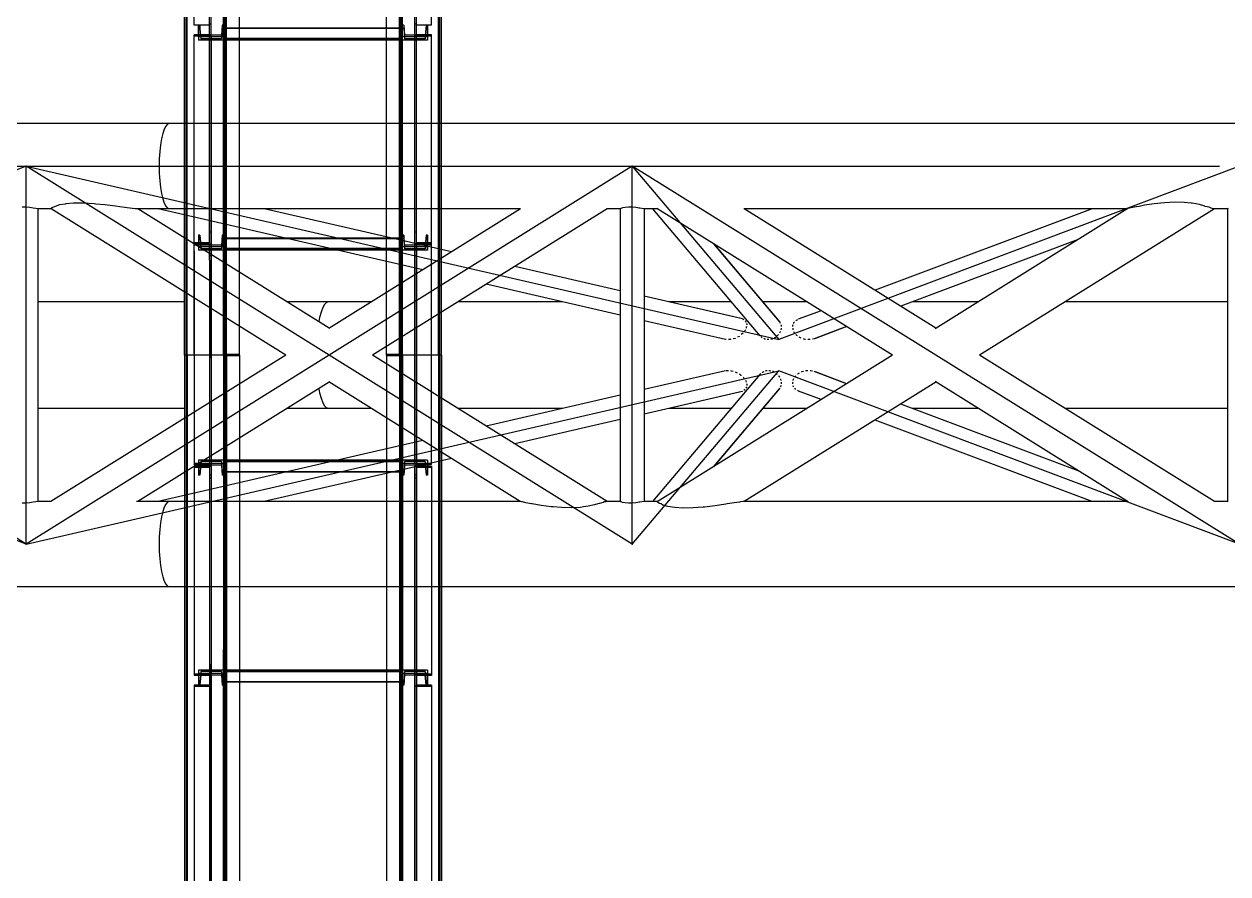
# Model space of a CAD drawing. Header units: millimetres. Extents: x 150209.93 to 150215.05, y 136675.65 to 136679.93.
# Drawn here: x 150210.7161 to 150210.8308, y 136677.7454 to 136677.8264 of the extents above; entities that cross this region are included whole.
import ezdxf

# ---------------------------------------------------------------- set-up
doc = ezdxf.new("R2010")
doc.units = ezdxf.units.MM
doc.header["$LTSCALE"] = 0.25
for name, pattern in [('CENTER', [50.8, 31.75, -6.35, 6.35, -6.35]), ('XKITLINE00', [0]), ('XKITLINE02', [4, 2, -2]), ('XKITLINE03', [6, 3, -1, 1, -1])]:
    doc.linetypes.add(name, pattern=pattern)

# ---------------------------------------------------------------- blocks, each defined once
blk = doc.blocks.new('çatıı')
at = {"color": 116, "linetype": 'XKITLINE02', "true_color": 0x136734}
for p, q in [((9016.78, 10820.27), (9016.78, 12463.6)), ((9017.31, 10820.27), (9017.31, 12463.8)), ((9034.55, 10820.27), (9034.54, 12463.8)), ((9035.08, 10820.27), (9035.08, 12463.6)), ((9035.93, 10837.88), (9035.93, 12463.6)), ((9119.16, 10820.27), (9119.16, 12463.6)), ((9119.69, 10820.27), (9119.69, 12463.8)), ((9136.93, 10820.27), (9136.92, 12463.8)), ((9137.46, 10820.27), (9137.46, 12463.6)), ((9034.61, 10820.27), (9034.61, 12460.57)), ((9035.46, 10820.3), (9035.46, 12460.55)), ((9042.11, 10820.56), (9042.11, 12460.56)), ((9112.11, 10824.41), (9112.11, 12460.56)), ((9118.76, 10820.3), (9118.76, 12460.55)), ((9119.61, 10820.27), (9119.61, 12460.57)), ((9138.31, 10840.75), (9138.31, 12421.84)), ((9015.93, 10887.1), (9015.93, 12350.28)), ((9118.76, 12350.28), (9118.76, 10820.3)), ((9119.61, 12350.28), (9119.61, 10820.27)), ((9020.63, 10977.35), (9020.63, 11073.14)), ((9027.83, 10972.04), (9027.83, 11072.55)), ((9028.63, 10972.04), (9028.63, 11073.14)), ((9125.61, 10972.04), (9125.61, 11073.14)), ((9126.41, 10972.04), (9126.41, 11072.55)), ((9133.61, 10977.35), (9133.61, 11073.14)), ((9027.83, 10977.35), (9020.63, 10977.35)), ((9023.31, 10977.39), (9022.63, 10977.39)), ((9022.63, 10971.89), (9022.63, 10977.39)), ((9022.63, 10977.39), (9022.63, 10975.72)), ((9023.31, 10975.72), (9022.63, 10975.72)), ((9022.63, 10975.72), (9022.63, 10970.22)), ((9023.69, 10972.59), (9023.31, 10977.39)), ((9023.31, 10977.39), (9023.31, 10975.72)), ((9023.31, 10975.72), (9023.69, 10970.92)), ((9028.63, 10977.85), (9027.83, 10977.85)), ((9027.83, 10873.74), (9027.83, 10977.85)), ((9028.63, 10873.16), (9028.63, 10977.85)), ((9033.95, 10977.39), (9033.57, 10972.59)), ((9033.95, 10975.72), (9033.57, 10970.92)), ((9034.63, 10977.39), (9033.95, 10977.39)), ((9033.95, 10977.39), (9033.95, 10975.72)), ((9034.63, 10975.72), (9033.95, 10975.72)), ((9034.63, 10977.39), (9034.63, 10971.89)), ((9034.63, 10977.39), (9034.63, 10975.72)), ((9034.63, 10970.22), (9034.63, 10975.9)), ((9042.11, 10975.9), (9034.63, 10975.9)), ((9119.61, 10975.89), (9034.63, 10975.89)), ((9119.61, 10975.73), (9034.63, 10975.73)), ((9034.63, 10975.72), (9034.63, 10970.22)), ((9119.61, 10975.72), (9034.63, 10975.72)), ((9119.61, 10975.9), (9112.11, 10975.9)), ((9119.61, 10977.39), (9119.61, 10975.72)), ((9119.61, 10977.39), (9119.61, 10971.89)), ((9120.29, 10977.39), (9119.61, 10977.39)), ((9119.61, 10970.22), (9119.61, 10975.9)), ((9119.61, 10975.72), (9119.61, 10970.22)), ((9120.29, 10975.72), (9119.61, 10975.72)), ((9120.29, 10977.39), (9120.29, 10975.72)), ((9120.29, 10977.39), (9120.67, 10972.59)), ((9120.29, 10975.72), (9120.67, 10970.92)), ((9125.61, 10873.16), (9125.61, 10977.85)), ((9126.41, 10977.85), (9125.61, 10977.85)), ((9126.41, 10873.74), (9126.41, 10977.85)), ((9133.61, 10977.35), (9126.41, 10977.35)), ((9130.93, 10977.39), (9130.55, 10972.59)), ((9130.93, 10975.72), (9130.55, 10970.92)), ((9130.93, 10977.39), (9130.93, 10975.72)), ((9131.61, 10977.39), (9130.93, 10977.39)), ((9131.61, 10975.72), (9130.93, 10975.72)), ((9131.61, 10975.72), (9131.61, 10977.39)), ((9131.61, 10977.35), (9131.61, 10971.89)), ((9131.61, 10975.72), (9131.61, 10970.22)), ((9027.83, 10972.7), (9020.63, 10972.7)), ((9020.63, 10930.57), (9020.63, 10972.7)), ((9028.63, 10972.13), (9020.63, 10972.13)), ((9020.63, 10873.16), (9020.63, 10972.13)), ((9034.63, 10971.89), (9022.63, 10971.89)), ((9022.63, 10971.89), (9022.63, 10970.22)), ((9034.63, 10970.22), (9022.63, 10970.22)), ((9033.57, 10972.59), (9023.69, 10972.59)), ((9023.69, 10972.59), (9023.69, 10970.92)), ((9033.57, 10970.92), (9023.69, 10970.92)), ((9028.63, 10972.04), (9027.83, 10972.04)), ((9033.57, 10972.59), (9033.57, 10970.92)), ((9034.63, 10971.89), (9034.63, 10970.22)), ((9119.61, 10971.09), (9034.63, 10971.09)), ((9119.61, 10970.94), (9034.63, 10970.94)), ((9042.11, 10970.4), (9034.63, 10970.4)), ((9042.11, 10970.22), (9034.63, 10970.22)), ((9119.61, 10970.4), (9112.11, 10970.4)), ((9119.61, 10970.22), (9112.11, 10970.22)), ((9119.61, 10971.89), (9119.61, 10970.22)), ((9131.61, 10971.89), (9119.61, 10971.89)), ((9131.61, 10970.22), (9119.61, 10970.22)), ((9120.67, 10972.59), (9120.67, 10970.92)), ((9130.55, 10972.59), (9120.67, 10972.59)), ((9130.55, 10970.92), (9120.67, 10970.92)), ((9133.61, 10972.13), (9125.61, 10972.13)), ((9126.41, 10972.04), (9125.61, 10972.04)), ((9133.61, 10972.7), (9126.41, 10972.7)), ((9130.55, 10972.59), (9130.55, 10970.92)), ((9131.61, 10971.89), (9131.61, 10970.22)), ((9133.61, 10873.16), (9133.61, 10972.7)), ((9015.93, 10887.1), (9015.93, 10930.57)), ((9028.63, 10873.16), (9028.63, 10930.57)), ((9035.93, 10882.49), (9035.93, 10930.57)), ((9042.11, 10881.07), (9042.11, 10930.57)), ((9112.11, 10889.97), (9112.11, 10930.57)), ((9118.31, 10889.97), (9118.31, 10930.57)), ((9138.31, 10889.97), (9138.31, 10930.57)), ((9015.93, 10850.36), (9015.93, 10876.13)), ((9023.31, 10877.4), (9022.63, 10877.4)), ((9022.63, 10877.4), (9022.63, 10871.9)), ((9022.63, 10877.4), (9022.63, 10875.73)), ((9023.31, 10877.4), (9023.69, 10872.6)), ((9023.31, 10877.4), (9023.31, 10875.73)), ((9028.63, 10878.89), (9027.83, 10878.89)), ((9033.95, 10877.4), (9033.57, 10872.6)), ((9034.63, 10877.4), (9033.95, 10877.4)), ((9033.95, 10877.4), (9033.95, 10875.73)), ((9034.63, 10877.4), (9034.63, 10871.9)), ((9034.63, 10877.4), (9034.63, 10875.73)), ((9034.63, 10870.24), (9034.63, 10875.91)), ((9042.11, 10875.91), (9034.63, 10875.91)), ((9119.61, 10875.9), (9034.63, 10875.9)), ((9119.61, 10875.91), (9064.49, 10875.91)), ((9112.11, 10864.95), (9112.11, 10876.58)), ((9119.61, 10877.4), (9119.61, 10875.73)), ((9119.61, 10871.9), (9119.61, 10877.4)), ((9120.29, 10877.4), (9119.61, 10877.4)), ((9119.61, 10870.24), (9119.61, 10875.91)), ((9120.29, 10877.4), (9120.29, 10875.73)), ((9120.67, 10872.6), (9120.29, 10877.4)), ((9126.41, 10878.89), (9125.61, 10878.89)), ((9130.93, 10877.4), (9130.55, 10872.6)), ((9130.93, 10877.4), (9130.93, 10875.73)), ((9131.61, 10877.4), (9130.93, 10877.4)), ((9131.61, 10877.4), (9131.61, 10875.73)), ((9131.61, 10877.4), (9131.61, 10872.09)), ((9027.83, 10873.74), (9020.63, 10873.74)), ((9028.63, 10873.16), (9020.63, 10873.16)), ((9020.63, 10820.27), (9020.63, 10873.16)), ((9028.63, 10873.16), (9020.63, 10873.16)), ((9027.83, 10872.6), (9020.63, 10872.6)), ((9023.31, 10875.73), (9022.63, 10875.73)), ((9022.63, 10875.73), (9022.63, 10870.24)), ((9034.63, 10871.9), (9022.63, 10871.9)), ((9022.63, 10871.9), (9022.63, 10870.24)), ((9034.63, 10870.24), (9022.63, 10870.24)), ((9023.31, 10875.73), (9023.69, 10870.94)), ((9033.57, 10872.6), (9023.69, 10872.6)), ((9023.69, 10872.6), (9023.69, 10870.94)), ((9033.57, 10870.94), (9023.69, 10870.94)), ((9027.83, 10865.46), (9027.83, 10872.6)), ((9028.63, 10873.16), (9028.63, 10763.09)), ((9033.95, 10875.73), (9033.57, 10870.94)), ((9033.57, 10872.6), (9033.57, 10870.94)), ((9034.63, 10875.73), (9033.95, 10875.73)), ((9119.61, 10875.74), (9034.63, 10875.74)), ((9034.63, 10875.73), (9034.63, 10870.24)), ((9119.61, 10875.73), (9034.63, 10875.73)), ((9034.63, 10871.9), (9034.63, 10870.24)), ((9119.61, 10871.1), (9034.63, 10871.1)), ((9119.61, 10870.95), (9034.63, 10870.95)), ((9042.11, 10870.41), (9034.63, 10870.41)), ((9042.11, 10870.24), (9034.63, 10870.24)), ((9119.61, 10870.41), (9088.38, 10870.41)), ((9119.61, 10870.24), (9089.15, 10870.24)), ((9118.31, 10863.52), (9118.31, 10875.15)), ((9119.61, 10875.73), (9119.61, 10870.24)), ((9120.29, 10875.73), (9119.61, 10875.73)), ((9119.61, 10871.9), (9119.61, 10870.24)), ((9131.61, 10871.9), (9119.61, 10871.9)), ((9131.61, 10870.24), (9119.61, 10870.24)), ((9120.29, 10875.73), (9120.67, 10870.94)), ((9120.67, 10872.6), (9120.67, 10870.94)), ((9130.55, 10872.6), (9120.67, 10872.6)), ((9130.55, 10870.94), (9120.67, 10870.94)), ((9133.61, 10873.16), (9125.61, 10873.16)), ((9125.61, 10873.16), (9125.61, 10763.09)), ((9133.61, 10873.16), (9125.61, 10873.16)), ((9133.61, 10873.74), (9126.41, 10873.74)), ((9126.41, 10872.6), (9126.41, 10763.09)), ((9133.61, 10872.6), (9126.41, 10872.6)), ((9130.93, 10875.73), (9130.55, 10870.94)), ((9130.55, 10872.6), (9130.55, 10870.94)), ((9131.61, 10875.73), (9130.93, 10875.73)), ((9131.61, 10875.73), (9131.61, 10870.24)), ((9131.61, 10870.24), (9131.61, 10872.09)), ((9133.61, 10768.15), (9133.61, 10873.16)), ((9138.31, 10840.75), (9138.31, 10870.54)), ((9020.63, 10869.95), (9020.63, 10768.14)), ((9028.63, 10867.55), (9027.83, 10867.55)), ((9027.83, 10865.46), (9027.83, 10763.09)), ((9126.41, 10867.55), (9125.61, 10867.55)), ((9035.93, 10837.88), (9035.93, 10863.66)), ((9042.11, 10834.03), (9042.11, 10859.8)), ((9118.31, 10828.28), (9118.31, 10854.05)), ((9112.11, 10824.41), (9112.11, 10850.18)), ((9028.63, 10842.44), (9028.63, 10768.7)), ((9015.93, 10820.27), (9015.93, 9210.38)), ((9016.78, 10820.27), (9016.78, 9176.95)), ((9017.31, 10820.27), (9017.31, 9176.75)), ((9034.55, 10820.27), (9034.54, 9176.75)), ((9035.93, 10820.57), (9034.61, 10820.57)), ((9035.93, 10820.27), (9034.61, 10820.27)), ((9034.61, 10820.27), (9034.61, 9179.98)), ((9035.93, 10820.27), (9034.61, 10820.27)), ((9035.93, 10819.98), (9034.61, 10819.98)), ((9035.08, 10820.27), (9035.08, 9176.95)), ((9035.93, 10820.55), (9035.46, 10820.55)), ((9035.93, 10820.29), (9035.46, 10820.3)), ((9035.46, 10820.25), (9035.46, 9180)), ((9035.93, 10820.25), (9035.46, 10820.25)), ((9035.93, 10820), (9035.46, 10820)), ((9042.11, 10820.57), (9042.11, 10820.56)), ((9042.11, 10820.56), (9042.11, 10820.57)), ((9042.11, 10820.29), (9042.11, 10820.27)), ((9042.11, 10820.27), (9042.11, 10820.29)), ((9042.11, 10820.27), (9042.11, 10820.26)), ((9042.11, 10820.27), (9042.11, 10820.26)), ((9042.11, 10819.99), (9042.11, 10819.98)), ((9042.11, 10819.99), (9042.11, 10819.98)), ((9042.11, 10819.99), (9042.11, 10819.98)), ((9112.11, 10820.56), (9112.11, 10820.57)), ((9112.11, 10820.56), (9112.11, 10820.57)), ((9112.11, 10820.56), (9112.11, 10820.57)), ((9112.11, 10820.27), (9112.11, 10820.29)), ((9112.11, 10820.27), (9112.11, 10820.29)), ((9112.11, 10820.27), (9112.11, 10820.26)), ((9112.11, 10820.27), (9112.11, 10820.26)), ((9112.11, 10819.99), (9112.11, 10819.98)), ((9112.11, 10819.99), (9112.11, 10819.98)), ((9112.11, 10819.99), (9112.11, 10819.98)), ((9119.61, 10820.57), (9118.31, 10820.57)), ((9118.76, 10820.55), (9118.31, 10820.55)), ((9118.76, 10820.3), (9118.31, 10820.29)), ((9119.61, 10820.27), (9118.31, 10820.27)), ((9118.31, 10820.27), (9118.31, 9223.34)), ((9119.61, 10820.27), (9118.31, 10820.27)), ((9118.76, 10820.25), (9118.31, 10820.25)), ((9118.76, 10820), (9118.31, 10820)), ((9119.61, 10819.98), (9118.31, 10819.98)), ((9118.76, 10820.25), (9118.76, 10777.26)), ((9119.16, 10820.27), (9119.16, 9176.95)), ((9119.61, 10820.27), (9119.61, 10750.27)), ((9119.69, 10820.27), (9119.69, 9176.75)), ((9136.93, 10820.27), (9136.92, 9176.75)), ((9137.46, 10820.27), (9137.46, 9176.95)), ((9112.11, 10816.14), (9112.11, 10790.37)), ((9118.31, 10812.27), (9118.31, 10786.5)), ((9035.93, 10802.67), (9035.93, 10776.89)), ((9042.11, 10806.52), (9042.11, 10780.75)), ((9138.31, 10799.8), (9138.31, 10770.01)), ((9015.93, 10790.19), (9015.93, 10764.42)), ((9118.76, 10778.74), (9118.76, 9180)), ((9112.11, 10775.6), (9112.11, 10763.97)), ((9118.31, 10777.03), (9118.31, 10765.4)), ((9028.63, 10768.7), (9020.63, 10768.7)), ((9027.83, 10768.14), (9020.63, 10768.14)), ((9020.63, 10767.39), (9020.63, 10750.57)), ((9028.63, 10767.39), (9020.63, 10767.39)), ((9022.63, 10770.31), (9022.63, 10764.81)), ((9034.63, 10770.31), (9022.63, 10770.31)), ((9022.63, 10770.31), (9022.63, 10768.65)), ((9022.63, 10768.65), (9022.63, 10763.15)), ((9034.63, 10768.65), (9022.63, 10768.65)), ((9023.69, 10769.61), (9023.31, 10764.81)), ((9023.69, 10767.95), (9023.31, 10763.15)), ((9033.57, 10769.61), (9023.69, 10769.61)), ((9023.69, 10769.61), (9023.69, 10767.95)), ((9033.57, 10767.95), (9023.69, 10767.95)), ((9028.63, 10767.39), (9028.63, 10756.37)), ((9028.63, 10767.39), (9028.63, 10662.7)), ((9033.57, 10769.61), (9033.95, 10764.81)), ((9033.57, 10769.61), (9033.57, 10767.95)), ((9033.57, 10767.95), (9033.95, 10763.15)), ((9034.63, 10770.31), (9034.63, 10764.81)), ((9034.63, 10770.31), (9034.63, 10768.65)), ((9034.63, 10770.31), (9034.63, 10764.64)), ((9042.11, 10770.31), (9034.63, 10770.31)), ((9042.11, 10770.14), (9034.63, 10770.14)), ((9119.61, 10769.6), (9034.63, 10769.6)), ((9119.61, 10769.45), (9034.63, 10769.45)), ((9034.63, 10768.65), (9034.63, 10763.15)), ((9119.61, 10770.14), (9088.38, 10770.14)), ((9119.61, 10770.31), (9089.15, 10770.31)), ((9119.61, 10770.31), (9119.61, 10768.65)), ((9119.61, 10770.31), (9119.61, 10764.81)), ((9131.61, 10770.31), (9119.61, 10770.31)), ((9119.61, 10770.31), (9119.61, 10764.64)), ((9119.61, 10768.65), (9119.61, 10763.15)), ((9131.61, 10768.65), (9119.61, 10768.65)), ((9120.67, 10769.61), (9120.29, 10764.81)), ((9120.67, 10767.95), (9120.29, 10763.15)), ((9120.67, 10769.61), (9120.67, 10767.95)), ((9130.55, 10769.61), (9120.67, 10769.61)), ((9130.55, 10767.95), (9120.67, 10767.95)), ((9133.61, 10768.71), (9125.61, 10768.71)), ((9125.61, 10767.39), (9125.61, 10662.7)), ((9133.61, 10767.39), (9125.61, 10767.39)), ((9133.61, 10768.15), (9126.41, 10768.15)), ((9130.55, 10769.61), (9130.55, 10767.95)), ((9130.55, 10769.61), (9130.93, 10764.81)), ((9130.55, 10767.95), (9130.93, 10763.15)), ((9131.61, 10770.31), (9131.61, 10768.65)), ((9131.61, 10770.31), (9131.61, 10764.81)), ((9131.61, 10768.65), (9131.61, 10763.15)), ((9133.61, 10767.39), (9133.61, 10667.84)), ((9027.83, 10766.81), (9020.63, 10766.81)), ((9023.31, 10764.81), (9022.63, 10764.81)), ((9022.63, 10764.81), (9022.63, 10763.15)), ((9023.31, 10763.15), (9022.63, 10763.15)), ((9023.31, 10764.81), (9023.31, 10763.15)), ((9027.83, 10766.81), (9027.83, 10750.27)), ((9028.63, 10763.09), (9027.83, 10763.09)), ((9028.63, 10761.66), (9027.83, 10761.66)), ((9034.63, 10764.81), (9033.95, 10764.81)), ((9033.95, 10764.81), (9033.95, 10763.15)), ((9034.63, 10763.15), (9033.95, 10763.15)), ((9034.63, 10764.81), (9034.63, 10763.15)), ((9119.61, 10764.81), (9034.63, 10764.81)), ((9119.61, 10764.8), (9034.63, 10764.8)), ((9119.61, 10764.65), (9034.63, 10764.65)), ((9042.11, 10764.64), (9034.63, 10764.64)), ((9119.61, 10764.64), (9064.49, 10764.64)), ((9119.61, 10764.81), (9119.61, 10763.15)), ((9120.29, 10764.81), (9119.61, 10764.81)), ((9120.29, 10763.15), (9119.61, 10763.15)), ((9120.29, 10764.81), (9120.29, 10763.15)), ((9126.41, 10763.09), (9125.61, 10763.09)), ((9126.41, 10761.66), (9125.61, 10761.66)), ((9126.41, 10766.81), (9126.41, 10662.7)), ((9133.61, 10766.81), (9126.41, 10766.81)), ((9130.93, 10764.81), (9130.93, 10763.15)), ((9131.61, 10764.81), (9130.93, 10764.81)), ((9131.61, 10763.15), (9130.93, 10763.15)), ((9131.61, 10764.81), (9131.61, 10763.15)), ((9027.83, 10756.18), (9027.83, 10662.7)), ((9035.93, 10758.06), (9035.93, 10709.97)), ((9042.11, 10759.48), (9042.11, 9180.26)), ((9042.11, 10759.48), (9042.11, 10709.97)), ((9015.93, 10753.45), (9015.93, 10750.27)), ((9015.93, 10750.27), (9015.93, 10709.97)), ((9020.63, 10754.53), (9020.63, 10667.85)), ((9112.11, 10750.57), (9112.11, 9180.26)), ((9112.11, 10750.57), (9112.11, 10709.97)), ((9118.31, 10750.57), (9118.31, 10709.97)), ((9119.61, 10750.57), (9119.61, 9179.98)), ((9138.31, 10750.57), (9138.31, 10709.97)), ((9022.63, 10670.33), (9022.63, 10664.83)), ((9034.63, 10670.33), (9022.63, 10670.33)), ((9022.63, 10670.33), (9022.63, 10668.66)), ((9023.69, 10669.63), (9023.31, 10664.83)), ((9033.57, 10669.63), (9023.69, 10669.63)), ((9023.69, 10669.63), (9023.69, 10667.96)), ((9033.57, 10669.63), (9033.95, 10664.83)), ((9033.57, 10669.63), (9033.57, 10667.96)), ((9034.63, 10670.33), (9034.63, 10664.83)), ((9034.63, 10670.33), (9034.63, 10668.66)), ((9034.63, 10670.33), (9034.63, 10664.65)), ((9042.11, 10670.33), (9034.63, 10670.33)), ((9042.11, 10670.15), (9034.63, 10670.15)), ((9119.61, 10669.61), (9034.63, 10669.61)), ((9119.61, 10670.33), (9112.11, 10670.33)), ((9119.61, 10670.15), (9112.11, 10670.15)), ((9119.61, 10670.33), (9119.61, 10668.66)), ((9119.61, 10670.33), (9119.61, 10664.83)), ((9131.61, 10670.33), (9119.61, 10670.33)), ((9119.61, 10670.33), (9119.61, 10664.65)), ((9120.67, 10669.63), (9120.29, 10664.83)), ((9120.67, 10669.63), (9120.67, 10667.96)), ((9130.55, 10669.63), (9120.67, 10669.63)), ((9130.55, 10669.63), (9130.55, 10667.96)), ((9130.55, 10669.63), (9130.93, 10664.83)), ((9131.61, 10670.33), (9131.61, 10668.66)), ((9131.61, 10670.33), (9131.61, 10664.83)), ((9028.63, 10668.42), (9020.63, 10668.42)), ((9027.83, 10667.85), (9020.63, 10667.85)), ((9022.63, 10668.66), (9022.63, 10663.16)), ((9034.63, 10668.66), (9022.63, 10668.66)), ((9023.31, 10664.83), (9022.63, 10664.83)), ((9022.63, 10664.83), (9022.63, 10663.16)), ((9023.69, 10667.96), (9023.31, 10663.16)), ((9023.31, 10664.83), (9023.31, 10663.16)), ((9033.57, 10667.96), (9023.69, 10667.96)), ((9028.63, 10668.51), (9027.83, 10668.51)), ((9027.83, 10668.51), (9027.83, 10663.19)), ((9027.83, 10668.51), (9027.83, 10568)), ((9028.63, 10668.51), (9028.63, 10662.6)), ((9028.63, 10668.51), (9028.63, 10567.41)), ((9033.57, 10667.96), (9033.95, 10663.16)), ((9034.63, 10664.83), (9033.95, 10664.83)), ((9033.95, 10664.83), (9033.95, 10663.16)), ((9119.61, 10669.46), (9034.63, 10669.46)), ((9034.63, 10668.66), (9034.63, 10663.16)), ((9034.63, 10664.83), (9034.63, 10663.16)), ((9119.61, 10664.83), (9034.63, 10664.83)), ((9119.61, 10664.82), (9034.63, 10664.82)), ((9119.61, 10664.66), (9034.63, 10664.66)), ((9042.11, 10664.65), (9034.63, 10664.65)), ((9119.61, 10664.65), (9112.11, 10664.65)), ((9119.61, 10668.66), (9119.61, 10663.16)), ((9131.61, 10668.66), (9119.61, 10668.66)), ((9119.61, 10664.83), (9119.61, 10663.16)), ((9120.29, 10664.83), (9119.61, 10664.83)), ((9120.67, 10667.96), (9120.29, 10663.16)), ((9120.29, 10664.83), (9120.29, 10663.16)), ((9130.55, 10667.96), (9120.67, 10667.96)), ((9125.61, 10668.51), (9125.61, 10568.67)), ((9126.41, 10668.51), (9125.61, 10668.51)), ((9125.61, 10668.42), (9125.61, 10662.7)), ((9133.61, 10668.42), (9125.61, 10668.42)), ((9126.41, 10668.51), (9126.41, 10568)), ((9126.41, 10667.84), (9126.41, 10662.7)), ((9133.61, 10667.84), (9126.41, 10667.84)), ((9130.93, 10663.16), (9130.55, 10667.96)), ((9130.93, 10664.83), (9130.93, 10663.16)), ((9131.61, 10664.83), (9130.93, 10664.83)), ((9131.61, 10668.66), (9131.61, 10663.16)), ((9131.61, 10664.83), (9131.61, 10663.16)), ((9133.61, 10668.42), (9133.61, 10667.84)), ((9027.83, 10663.19), (9020.63, 10663.19)), ((9020.63, 10663.19), (9020.63, 10662.6)), ((9020.63, 10663.19), (9020.63, 10567.41)), ((9028.63, 10662.6), (9020.63, 10662.6)), ((9023.31, 10663.16), (9022.63, 10663.16)), ((9028.63, 10662.7), (9027.83, 10662.7)), ((9034.63, 10663.16), (9033.95, 10663.16)), ((9120.29, 10663.16), (9119.61, 10663.16)), ((9126.41, 10662.7), (9125.61, 10662.7)), ((9133.61, 10662.6), (9125.61, 10662.6)), ((9133.61, 10663.19), (9126.41, 10663.19)), ((9131.61, 10663.16), (9130.93, 10663.16)), ((9133.61, 10663.19), (9133.61, 10567.41)), ((9028.63, 10573.31), (9027.83, 10573.31))]:
    blk.add_line(p, q, dxfattribs=at)
at = {"color": 1, "linetype": 'XKITLINE03'}
for p, q in [((9028.63, 10818.82), (9028.63, 12467.2)), ((9125.61, 10818.82), (9125.61, 12467.2)), ((9034.61, 10820.27), (9034.61, 12460.27)), ((9119.61, 12460.27), (9119.61, 10820.27)), ((9028.63, 10972.13), (9028.63, 10873.16)), ((9034.63, 10971.89), (9034.63, 10970.22)), ((9119.61, 10970.4), (9034.63, 10970.4)), ((9119.61, 10970.22), (9119.61, 10971.89)), ((9125.61, 10873.16), (9125.61, 10972.13)), ((9028.63, 10873.16), (9028.63, 10768.7)), ((9034.63, 10871.9), (9034.63, 10870.24)), ((9119.61, 10870.41), (9034.63, 10870.41)), ((9119.61, 10870.24), (9119.61, 10871.9)), ((9125.61, 10768.71), (9125.61, 10873.16)), ((9028.63, 9173.35), (9028.63, 10821.73)), ((9034.61, 9180.27), (9034.61, 10820.27)), ((9119.61, 10820.27), (9119.61, 9180.27)), ((9125.61, 9173.35), (9125.61, 10821.73)), ((9028.63, 10767.39), (9028.63, 10668.42)), ((9034.63, 10770.31), (9034.63, 10768.65)), ((9034.63, 10770.14), (9119.61, 10770.14)), ((9119.61, 10768.65), (9119.61, 10770.31)), ((9125.61, 10668.42), (9125.61, 10767.39)), ((9034.63, 10670.33), (9034.63, 10668.66)), ((9034.63, 10670.15), (9119.61, 10670.15)), ((9119.61, 10668.66), (9119.61, 10670.33)), ((9028.63, 10662.6), (9028.63, 10567.41)), ((9125.61, 10567.41), (9125.61, 10662.6))]:
    blk.add_line(p, q, dxfattribs=at)
at = {"color": 7, "linetype": 'XKITLINE00'}
for p, q in [((9015.93, 10930.57), (9015.93, 12349.97)), ((9035.93, 10930.57), (9035.93, 12349.97)), ((9042.11, 10930.57), (9042.11, 12349.97)), ((9112.11, 10930.57), (9112.11, 12349.97)), ((9118.31, 10930.57), (9118.31, 12349.97)), ((9138.31, 10930.57), (9138.31, 12349.97)), ((9112.11, 10975.9), (9042.11, 10975.9)), ((9112.11, 10970.4), (9042.11, 10970.4)), ((9112.11, 10970.22), (9042.11, 10970.22)), ((9112.11, 10876.58), (9112.11, 10889.97)), ((9118.31, 10875.15), (9118.31, 10889.97)), ((9138.31, 10870.54), (9138.31, 10889.97)), ((9015.93, 10876.13), (9015.93, 10887.1)), ((9035.93, 10863.66), (9035.93, 10882.49)), ((9042.11, 10859.8), (9042.11, 10881.07)), ((9064.49, 10875.91), (9042.11, 10875.91)), ((9088.38, 10870.41), (9042.11, 10870.41)), ((9089.15, 10870.24), (9042.11, 10870.24)), ((9112.11, 10850.18), (9112.11, 10864.95)), ((9118.31, 10854.05), (9118.31, 10863.52)), ((9015.93, 10820.27), (9015.93, 10850.36)), ((9035.93, 10820.27), (9035.93, 10837.88)), ((9138.31, 10820.27), (9138.31, 10840.75)), ((9042.11, 10820.57), (9042.11, 10834.03)), ((9112.11, 10820.57), (9112.11, 10824.41)), ((9118.31, 10820.27), (9118.31, 10828.28)), ((9035.93, 10820.27), (9015.93, 10820.27)), ((9015.93, 10820.27), (9015.93, 10790.19)), ((9035.93, 10820.27), (9015.93, 10820.27)), ((9042.11, 10820.57), (9035.93, 10820.57)), ((9042.11, 10820.56), (9035.93, 10820.55)), ((9042.11, 10820.29), (9035.93, 10820.29)), ((9042.11, 10820.27), (9035.93, 10820.27)), ((9035.93, 10820.27), (9035.93, 10802.67)), ((9042.11, 10820.27), (9035.93, 10820.27)), ((9042.11, 10820.26), (9035.93, 10820.25)), ((9042.11, 10819.99), (9035.93, 10820)), ((9042.11, 10819.98), (9035.93, 10819.98)), ((9042.11, 10820.29), (9042.11, 10820.56)), ((9042.11, 10820.26), (9042.11, 10819.99)), ((9042.11, 10819.98), (9042.11, 10806.52)), ((9118.31, 10820.57), (9112.11, 10820.57)), ((9118.31, 10820.55), (9112.11, 10820.56)), ((9112.11, 10820.29), (9112.11, 10820.56)), ((9118.31, 10820.29), (9112.11, 10820.29)), ((9118.31, 10820.27), (9112.11, 10820.27)), ((9118.31, 10820.27), (9112.11, 10820.27)), ((9118.31, 10820.25), (9112.11, 10820.26)), ((9112.11, 10820.26), (9112.11, 10819.99)), ((9118.31, 10820), (9112.11, 10819.99)), ((9118.31, 10819.98), (9112.11, 10819.98)), ((9112.11, 10819.98), (9112.11, 10816.14)), ((9138.31, 10820.27), (9118.31, 10820.27)), ((9118.31, 10820.27), (9118.31, 10812.27)), ((9138.31, 10820.27), (9118.31, 10820.27)), ((9138.31, 10820.27), (9138.31, 10799.8)), ((9112.11, 10790.37), (9112.11, 10775.6)), ((9118.31, 10786.5), (9118.31, 10777.03)), ((9042.11, 10780.75), (9042.11, 10759.48)), ((9035.93, 10776.89), (9035.93, 10758.06)), ((9089.15, 10770.31), (9042.11, 10770.31)), ((9088.38, 10770.14), (9042.11, 10770.14)), ((9138.31, 10770.01), (9138.31, 10750.57)), ((9015.93, 10764.42), (9015.93, 10753.45)), ((9064.49, 10764.64), (9042.11, 10764.64)), ((9112.11, 10763.97), (9112.11, 10750.57)), ((9118.31, 10765.4), (9118.31, 10750.57)), ((9015.93, 10709.97), (9015.93, 9290.57)), ((9035.93, 10709.97), (9035.93, 9290.57)), ((9042.11, 10709.97), (9042.11, 9290.57)), ((9112.11, 10709.97), (9112.11, 9290.57)), ((9118.31, 10709.97), (9118.31, 9290.57)), ((9138.31, 10709.97), (9138.31, 9290.57)), ((9112.11, 10670.33), (9042.11, 10670.33)), ((9112.11, 10670.15), (9042.11, 10670.15)), ((9112.11, 10664.65), (9042.11, 10664.65))]:
    blk.add_line(p, q, dxfattribs=at)
at = {"color": 8, "linetype": 'XKITLINE00'}
for p, q in [((9008.64, 10930.57), (7574.65, 10930.57)), ((9006.26, 10927.85), (9005.58, 10925.83)), ((9006.26, 10927.85), (9005.58, 10925.83)), ((9007.01, 10929.35), (9006.26, 10927.85)), ((9007.01, 10929.35), (9006.26, 10927.85)), ((9007.81, 10930.27), (9007.01, 10929.35)), ((9007.81, 10930.27), (9007.01, 10929.35)), ((9008.64, 10930.57), (9007.81, 10930.27)), ((9008.64, 10930.57), (9007.81, 10930.27)), ((10084.2, 10930.57), (9008.64, 10930.57)), ((9005, 10923.32), (9004.52, 10920.42)), ((9005.58, 10925.83), (9005, 10923.32)), ((9004.17, 10917.22), (9003.95, 10913.8)), ((9004.52, 10920.42), (9004.17, 10917.22)), ((9003.95, 10913.8), (9003.88, 10910.27)), ((9003.88, 10910.27), (9003.95, 10906.75)), ((9003.95, 10906.75), (9004.17, 10903.33)), ((9004.17, 10903.33), (9004.52, 10900.12)), ((9004.52, 10900.12), (9005, 10897.23)), ((9005, 10897.23), (9005.58, 10894.72)), ((9005.58, 10894.72), (9006.26, 10892.69)), ((9005.58, 10894.72), (9006.26, 10892.69)), ((9487.33, 10893.12), (9482.4, 10892.83)), ((9491.8, 10893.02), (9487.33, 10893.12)), ((8940.53, 10890.72), (8938.77, 10890.76)), ((8942.29, 10890.54), (8940.53, 10890.72)), ((8943.88, 10890.23), (8942.29, 10890.54)), ((8944.01, 10890.18), (8943.88, 10890.23)), ((8945.14, 10890.07), (8944.01, 10890.18)), ((8945.95, 10889.91), (8945.14, 10890.07)), ((8946.02, 10889.87), (8945.95, 10889.91)), ((8952.49, 10889.97), (8946.02, 10889.97)), ((8946.2, 10889.97), (8946.02, 10889.87)), ((8946.23, 10889.97), (8946.23, 10750.57)), ((8946.23, 10889.97), (8946.23, 10750.57)), ((8952.57, 10890.05), (8952.46, 10889.95)), ((9064.16, 10820.27), (8952.46, 10889.95)), ((8953.06, 10890.55), (8952.56, 10890.05)), ((8954.02, 10890.81), (8953.06, 10890.55)), ((8954.39, 10891.12), (8954.02, 10890.81)), ((8956.44, 10891.77), (8954.39, 10891.12)), ((8959.16, 10892.17), (8956.44, 10891.77)), ((8959.46, 10892.25), (8959.16, 10892.17)), ((8963.16, 10892.61), (8959.46, 10892.25)), ((8967.72, 10892.62), (8963.16, 10892.61)), ((8972.9, 10892.27), (8967.72, 10892.62)), ((8973.69, 10892.17), (8972.9, 10892.27)), ((8978.12, 10891.79), (8973.69, 10892.17)), ((8983.2, 10891.15), (8978.12, 10891.79)), ((8985.17, 10890.81), (8983.2, 10891.15)), ((8987.59, 10890.56), (8985.17, 10890.81)), ((8991.05, 10890.07), (8987.59, 10890.56)), ((8991.17, 10890.05), (8991.05, 10890.07)), ((8993.01, 10889.95), (8991.17, 10890.05)), ((9008.64, 10889.97), (8992.53, 10889.97)), ((8993.49, 10889.9), (8993.01, 10889.95)), ((8993.55, 10889.97), (8993.49, 10889.9)), ((9084.82, 10833.16), (8993.74, 10889.97)), ((9129.4, 10860.97), (9003.43, 10889.97)), ((9006.26, 10892.69), (9007.01, 10891.2)), ((9006.26, 10892.69), (9007.01, 10891.2)), ((9007.01, 10891.2), (9007.81, 10890.28)), ((9007.01, 10891.2), (9007.81, 10890.28)), ((9008.64, 10889.97), (9007.81, 10890.28)), ((9008.64, 10889.97), (9007.81, 10890.28)), ((9175.89, 10889.97), (9008.64, 10889.97)), ((9143.01, 10869.45), (9053.9, 10889.97)), ((9143.02, 10869.46), (9053.93, 10889.97)), ((9175.93, 10889.99), (9084.63, 10833.04)), ((9217.22, 10889.97), (9105.48, 10820.27)), ((9223.41, 10889.97), (9217, 10889.97)), ((9223.69, 10890.12), (9223.41, 10889.97)), ((9223.41, 10890.07), (9223.41, 10750.48)), ((9223.41, 10889.97), (9223.41, 10750.58)), ((9224.12, 10890.18), (9223.69, 10890.12)), ((9224.5, 10890.36), (9224.12, 10890.18)), ((9225.76, 10890.63), (9224.5, 10890.36)), ((9227.35, 10890.75), (9225.76, 10890.63)), ((9229.11, 10890.73), (9227.35, 10890.75)), ((9230.87, 10890.56), (9229.11, 10890.73)), ((9232.46, 10890.27), (9230.87, 10890.56)), ((9232.72, 10890.18), (9232.46, 10890.27)), ((9233.72, 10890.08), (9232.72, 10890.18)), ((9234.53, 10889.93), (9233.72, 10890.08)), ((9234.63, 10889.87), (9234.53, 10889.93)), ((9241.04, 10889.97), (9234.63, 10889.97)), ((9234.81, 10889.97), (9234.63, 10889.87)), ((9234.81, 10889.97), (9234.81, 10750.57)), ((9234.81, 10889.97), (9234.81, 10750.58)), ((9238.79, 10889.97), (9289.86, 10829.51)), ((9352.98, 10820.27), (9240.78, 10890.14)), ((9464.92, 10889.97), (9282.22, 10889.97)), ((9373.66, 10833.15), (9282.39, 10889.97)), ((9448.02, 10889.97), (9344.75, 10851.15)), ((9465.02, 10890.04), (9373.22, 10832.88)), ((9506.27, 10889.97), (9394.33, 10820.27)), ((9465.85, 10890.18), (9465.02, 10890.04)), ((9466.35, 10890.36), (9465.85, 10890.18)), ((9469.08, 10890.93), (9466.35, 10890.36)), ((9470.3, 10891.1), (9469.08, 10890.93)), ((9472.96, 10891.66), (9470.3, 10891.1)), ((9477.5, 10892.32), (9472.96, 10891.66)), ((9480.63, 10892.61), (9477.5, 10892.32)), ((9482.4, 10892.83), (9480.63, 10892.61)), ((9495.13, 10892.61), (9491.8, 10893.02)), ((9495.64, 10892.57), (9495.13, 10892.61)), ((9499.02, 10892.01), (9495.64, 10892.57)), ((9501.56, 10891.25), (9499.02, 10892.01)), ((9501.81, 10891.1), (9501.56, 10891.25)), ((9503.67, 10890.65), (9501.81, 10891.1)), ((9504.63, 10890.18), (9503.67, 10890.65)), ((9505.06, 10890.14), (9504.63, 10890.18)), ((9505.97, 10889.93), (9505.06, 10890.14)), ((9512.5, 10889.97), (9505.77, 10889.97)), ((9506.21, 10889.97), (9505.94, 10889.87)), ((9505.97, 10889.93), (9505.94, 10889.87)), ((9512.78, 10890.12), (9512.5, 10889.97)), ((9512.5, 10890.07), (9512.5, 10750.48)), ((9512.5, 10889.97), (9512.5, 10750.58)), ((9267.7, 10873.37), (9299.32, 10835.94)), ((9267.78, 10873.33), (9299.1, 10836.24)), ((9441.37, 10875.31), (9356.93, 10843.56)), ((9441.32, 10875.28), (9356.94, 10843.55)), ((9223.41, 10850.94), (9173.18, 10862.51)), ((9223.41, 10850.95), (9173.19, 10862.51)), ((9223.41, 10839.32), (9159.58, 10854.02)), ((9280.1, 10837.89), (9234.81, 10848.32)), ((9281.54, 10837.55), (9234.81, 10848.31)), ((9015.63, 10845.67), (8946.23, 10845.67)), ((9084.47, 10845.67), (9064.76, 10845.67)), ((9081.77, 10842.91), (9080.98, 10840.82)), ((9082.64, 10844.43), (9081.77, 10842.91)), ((9082.64, 10844.43), (9081.77, 10842.91)), ((9083.54, 10845.36), (9082.64, 10844.43)), ((9083.54, 10845.36), (9082.64, 10844.43)), ((9084.47, 10845.67), (9083.54, 10845.36)), ((9084.47, 10845.67), (9083.54, 10845.36)), ((9104.88, 10845.67), (9084.47, 10845.67)), ((9195.81, 10845.67), (9146.2, 10845.67)), ((9276.21, 10845.67), (9246.31, 10845.67)), ((9312.19, 10845.67), (9291.13, 10845.67)), ((9393.77, 10845.67), (9362.59, 10845.67)), ((9512.5, 10845.67), (9435.12, 10845.67)), ((9080.27, 10838.24), (9079.87, 10836.25)), ((9080.98, 10840.82), (9080.27, 10838.24)), ((9273.5, 10827.78), (9234.81, 10836.69)), ((9280.25, 10837.85), (9280.1, 10837.89)), ((9281.84, 10837.4), (9281.61, 10837.47)), ((9282.24, 10837.07), (9281.84, 10837.4)), ((9283, 10836.49), (9282.82, 10836.62)), ((9283, 10836.49), (9283.23, 10836.02)), ((9299.32, 10835.94), (9299.53, 10835.43)), ((9306.34, 10836.04), (9305.9, 10835.61)), ((9307.05, 10836.76), (9306.93, 10836.64)), ((9307.08, 10836.8), (9307.05, 10836.76)), ((9307.67, 10837.08), (9307.08, 10836.8)), ((9318.97, 10841.45), (9308.14, 10837.38)), ((9281.64, 10830.53), (9280.99, 10830.05)), ((9281.81, 10830.74), (9281.64, 10830.53)), ((9282.88, 10832.07), (9282.43, 10831.51)), ((9282.96, 10832.3), (9282.88, 10832.07)), ((9283.39, 10833.55), (9283.24, 10833.11)), ((9283.47, 10833.7), (9283.39, 10833.55)), ((9283.49, 10833.91), (9283.47, 10833.7)), ((9283.53, 10835.38), (9283.61, 10835.2)), ((9283.61, 10835.2), (9283.56, 10834.65)), ((9298.72, 10830.09), (9298.62, 10829.94)), ((9299.54, 10831.35), (9299.19, 10830.82)), ((9299.6, 10831.57), (9299.54, 10831.35)), ((9299.98, 10832.97), (9299.82, 10832.38)), ((9299.83, 10834.73), (9299.91, 10834.54)), ((9299.91, 10834.54), (9299.93, 10833.97)), ((9299.96, 10833.19), (9299.98, 10832.97)), ((9305.58, 10834.69), (9305.39, 10834.16)), ((9305.39, 10834.16), (9305.41, 10833.95)), ((9305.47, 10833.16), (9305.47, 10832.56)), ((9305.47, 10832.56), (9305.57, 10832.34)), ((9305.9, 10835.61), (9305.83, 10835.41)), ((9305.92, 10831.55), (9306.18, 10830.97)), ((9306.18, 10830.97), (9306.36, 10830.78)), ((9307.03, 10830.08), (9307.16, 10829.94)), ((9331.15, 10833.87), (9315.75, 10828.08)), ((9331.16, 10833.86), (9316.28, 10828.26)), ((9273.81, 10827.78), (9273.5, 10827.78)), ((9275.77, 10827.74), (9274.94, 10827.76)), ((9276.07, 10827.81), (9275.77, 10827.74)), ((9278, 10828.23), (9277.18, 10828.05)), ((9278.27, 10828.36), (9278, 10828.23)), ((9279.99, 10829.2), (9279.26, 10828.84)), ((9280.21, 10829.38), (9279.99, 10829.2)), ((9290.29, 10829.15), (9290.72, 10828.7)), ((9290.92, 10828.6), (9290.72, 10828.7)), ((9292.22, 10827.93), (9291.67, 10828.21)), ((9292.45, 10827.89), (9292.22, 10827.93)), ((9293.93, 10827.66), (9293.3, 10827.76)), ((9294.17, 10827.69), (9293.93, 10827.66)), ((9295.67, 10827.92), (9295.03, 10827.82)), ((9295.89, 10828.03), (9295.67, 10827.92)), ((9297.28, 10828.69), (9296.69, 10828.41)), ((9297.46, 10828.85), (9297.28, 10828.69)), ((9298.6, 10829.89), (9298.11, 10829.45)), ((9298.62, 10829.94), (9298.6, 10829.89)), ((9307.16, 10829.94), (9307.48, 10829.56)), ((9307.71, 10829.41), (9307.48, 10829.56)), ((9309.2, 10828.45), (9308.57, 10828.86)), ((9309.49, 10828.36), (9309.2, 10828.45)), ((9311.3, 10827.8), (9310.53, 10828.04)), ((9311.6, 10827.79), (9311.3, 10827.8)), ((9313.55, 10827.67), (9312.72, 10827.72)), ((9313.85, 10827.73), (9313.55, 10827.67)), ((9315.75, 10828.08), (9314.94, 10827.93)), ((9064.16, 10820.27), (8952.38, 10750.55)), ((9217.14, 10750.63), (9105.48, 10820.27)), ((9352.98, 10820.27), (9240.94, 10750.51)), ((9506.27, 10750.57), (9394.33, 10820.27)), ((9274.1, 10812.83), (9273.81, 10812.77)), ((9274.94, 10812.79), (9274.1, 10812.83)), ((9294.4, 10812.87), (9294.17, 10812.86)), ((9295.03, 10812.73), (9294.4, 10812.87)), ((9311.9, 10812.83), (9311.6, 10812.76)), ((9312.72, 10812.83), (9311.9, 10812.83)), ((9314.16, 10812.82), (9313.85, 10812.82)), ((9314.94, 10812.62), (9314.16, 10812.82)), ((9084.82, 10807.39), (8993.73, 10750.57)), ((9175.8, 10750.64), (9084.63, 10807.51)), ((9273.55, 10812.78), (9234.81, 10803.86)), ((9289.83, 10811), (9238.79, 10750.57)), ((9276.38, 10812.73), (9276.07, 10812.74)), ((9277.18, 10812.5), (9276.38, 10812.73)), ((9278.57, 10812.1), (9278.27, 10812.19)), ((9279.26, 10811.71), (9278.57, 10812.1)), ((9280.46, 10811.02), (9280.21, 10811.17)), ((9280.46, 10811.02), (9280.9, 10810.57)), ((9280.99, 10810.5), (9280.9, 10810.57)), ((9282.04, 10809.62), (9281.81, 10809.81)), ((9282.04, 10809.62), (9282.43, 10809.04)), ((9373.66, 10807.4), (9282.39, 10750.57)), ((9282.96, 10808.25), (9283.1, 10808.04)), ((9283.1, 10808.04), (9283.24, 10807.44)), ((9290.29, 10811.4), (9289.83, 10811)), ((9291.09, 10812.1), (9290.92, 10811.95)), ((9291.67, 10812.34), (9291.09, 10812.1)), ((9292.67, 10812.75), (9292.45, 10812.66)), ((9293.3, 10812.79), (9292.67, 10812.75)), ((9296.13, 10812.47), (9295.89, 10812.52)), ((9296.69, 10812.14), (9296.13, 10812.47)), ((9297.67, 10811.57), (9297.46, 10811.69)), ((9297.67, 10811.57), (9298.11, 10811.1)), ((9298.89, 10810.29), (9298.72, 10810.46)), ((9298.89, 10810.29), (9299.19, 10809.73)), ((9299.6, 10808.98), (9299.71, 10808.77)), ((9299.71, 10808.77), (9299.82, 10808.17)), ((9299.96, 10807.36), (9300, 10807.14)), ((9300, 10807.14), (9299.99, 10807.04)), ((9305.47, 10807.39), (9305.43, 10807.04)), ((9305.59, 10808.43), (9305.57, 10808.21)), ((9305.92, 10809), (9305.59, 10808.43)), ((9306.48, 10809.98), (9306.36, 10809.77)), ((9307.03, 10810.47), (9306.48, 10809.98)), ((9307.9, 10811.33), (9307.71, 10811.14)), ((9308.57, 10811.69), (9307.9, 10811.33)), ((9309.74, 10812.32), (9309.49, 10812.19)), ((9310.53, 10812.51), (9309.74, 10812.32)), ((9331.15, 10806.68), (9315.73, 10812.48)), ((9316.3, 10812.28), (9316.2, 10812.3)), ((9331.16, 10806.69), (9316.3, 10812.28)), ((9465.18, 10750.41), (9373.22, 10807.67)), ((9079.87, 10804.3), (9080.27, 10802.31)), ((9080.27, 10802.31), (9080.98, 10799.73)), ((9281.43, 10802.97), (9234.81, 10792.24)), ((9280.16, 10802.67), (9234.81, 10792.23)), ((9299.34, 10804.64), (9267.7, 10767.18)), ((9299.07, 10804.28), (9267.78, 10767.22)), ((9281.61, 10803.08), (9281.43, 10802.97)), ((9282.72, 10803.77), (9282.25, 10803.48)), ((9282.83, 10803.93), (9282.72, 10803.77)), ((9283.52, 10804.98), (9283.23, 10804.53)), ((9283.49, 10806.64), (9283.59, 10806.43)), ((9283.53, 10805.17), (9283.52, 10804.98)), ((9283.59, 10806.43), (9283.56, 10805.9)), ((9299.14, 10804.4), (9299.07, 10804.28)), ((9299.8, 10805.61), (9299.53, 10805.12)), ((9299.83, 10805.82), (9299.8, 10805.61)), ((9299.99, 10807.04), (9299.93, 10806.58)), ((9305.43, 10807.04), (9305.37, 10806.8)), ((9305.37, 10806.8), (9305.41, 10806.6)), ((9305.58, 10805.86), (9305.7, 10805.31)), ((9305.7, 10805.31), (9305.83, 10805.14)), ((9306.34, 10804.5), (9306.71, 10804.04)), ((9306.93, 10803.91), (9306.71, 10804.04)), ((9308.21, 10803.14), (9307.67, 10803.47)), ((9318.97, 10799.1), (9308.21, 10803.14)), ((9080.98, 10799.73), (9081.77, 10797.64)), ((9081.77, 10797.64), (9082.64, 10796.12)), ((9081.77, 10797.64), (9082.64, 10796.12)), ((9082.64, 10796.12), (9083.54, 10795.19)), ((9082.64, 10796.12), (9083.54, 10795.19)), ((9223.41, 10801.23), (9159.58, 10786.53)), ((9441.37, 10765.24), (9356.93, 10796.99)), ((9441.32, 10765.27), (9356.94, 10797)), ((9015.63, 10794.87), (8946.23, 10794.87)), ((9084.47, 10794.87), (9064.76, 10794.87)), ((9084.47, 10794.87), (9083.54, 10795.19)), ((9084.47, 10794.87), (9083.54, 10795.19)), ((9104.88, 10794.87), (9084.47, 10794.87)), ((9195.81, 10794.87), (9146.2, 10794.87)), ((9276.21, 10794.87), (9246.31, 10794.87)), ((9312.19, 10794.87), (9291.13, 10794.87)), ((9393.77, 10794.87), (9362.59, 10794.87)), ((9512.5, 10794.87), (9435.12, 10794.87)), ((9223.41, 10789.61), (9173.18, 10778.04)), ((9223.41, 10789.6), (9173.19, 10778.04)), ((9448.02, 10750.57), (9344.75, 10789.4)), ((9129.4, 10779.58), (9003.43, 10750.57)), ((9143.01, 10771.09), (9053.9, 10750.57)), ((9143.02, 10771.09), (9053.93, 10750.57)), ((8940.53, 10749.83), (8938.77, 10749.79)), ((8942.29, 10750.01), (8940.53, 10749.83)), ((8943.88, 10750.32), (8942.29, 10750.01)), ((8944.01, 10750.36), (8943.88, 10750.32)), ((8945.14, 10750.48), (8944.01, 10750.36)), ((8945.95, 10750.64), (8945.14, 10750.48)), ((8946.02, 10750.67), (8945.95, 10750.64)), ((8946.2, 10750.57), (8946.02, 10750.67)), ((8952.42, 10750.57), (8946.02, 10750.57)), ((9008.64, 10750.57), (8993.08, 10750.57)), ((9007.81, 10750.27), (9007.01, 10749.35)), ((9007.81, 10750.27), (9007.01, 10749.35)), ((9008.64, 10750.57), (9007.81, 10750.27)), ((9008.64, 10750.57), (9007.81, 10750.27)), ((9176, 10750.57), (9008.64, 10750.57)), ((9176.35, 10750.46), (9175.8, 10750.64)), ((9176.82, 10750.41), (9176.35, 10750.46)), ((9178.37, 10750.01), (9176.82, 10750.41)), ((9181.17, 10749.54), (9178.37, 10750.01)), ((9215.28, 10750.21), (9213.48, 10749.67)), ((9215.57, 10750.41), (9215.28, 10750.21)), ((9216.54, 10750.52), (9215.57, 10750.41)), ((9216.93, 10750.67), (9216.54, 10750.52)), ((9223.41, 10750.57), (9216.67, 10750.57)), ((9217.14, 10750.63), (9216.93, 10750.67)), ((9217.14, 10750.63), (9217.17, 10750.57)), ((9223.69, 10750.43), (9223.41, 10750.58)), ((9224.12, 10750.36), (9223.69, 10750.43)), ((9224.5, 10750.19), (9224.12, 10750.36)), ((9225.76, 10749.92), (9224.5, 10750.19)), ((9227.35, 10749.8), (9225.76, 10749.92)), ((9229.11, 10749.82), (9227.35, 10749.8)), ((9230.87, 10749.98), (9229.11, 10749.82)), ((9232.46, 10750.28), (9230.87, 10749.98)), ((9232.72, 10750.36), (9232.46, 10750.28)), ((9233.72, 10750.47), (9232.72, 10750.36)), ((9234.53, 10750.62), (9233.72, 10750.47)), ((9234.63, 10750.67), (9234.53, 10750.62)), ((9234.81, 10750.58), (9234.63, 10750.67)), ((9241.04, 10750.57), (9234.63, 10750.57)), ((9241.29, 10750.36), (9240.94, 10750.51)), ((9241.29, 10750.36), (9241.23, 10750.19)), ((9242.11, 10749.62), (9241.23, 10750.19)), ((9277.6, 10749.9), (9274.3, 10749.44)), ((9280.07, 10750.36), (9277.6, 10749.9)), ((9280.64, 10750.41), (9280.07, 10750.36)), ((9282.24, 10750.62), (9280.64, 10750.41)), ((9464.92, 10750.57), (9281.89, 10750.57)), ((9282.38, 10750.67), (9282.24, 10750.62)), ((9282.38, 10750.67), (9282.32, 10750.57)), ((9512.5, 10750.57), (9506.1, 10750.57)), ((9512.78, 10750.43), (9512.5, 10750.58)), ((9005.58, 10745.83), (9005, 10743.32)), ((9006.26, 10747.85), (9005.58, 10745.83)), ((9006.26, 10747.85), (9005.58, 10745.83)), ((9007.01, 10749.35), (9006.26, 10747.85)), ((9007.01, 10749.35), (9006.26, 10747.85)), ((9181.5, 10749.46), (9181.17, 10749.54)), ((9185.8, 10748.7), (9181.5, 10749.46)), ((9190.47, 10748.15), (9185.8, 10748.7)), ((9191.51, 10748.08), (9190.47, 10748.15)), ((9195.49, 10747.7), (9191.51, 10748.08)), ((9200.25, 10747.57), (9195.49, 10747.7)), ((9204.47, 10747.83), (9200.25, 10747.57)), ((9205.9, 10748.08), (9204.47, 10747.83)), ((9208.13, 10748.32), (9205.9, 10748.08)), ((9211.18, 10748.95), (9208.13, 10748.32)), ((9212.73, 10749.54), (9211.18, 10748.95)), ((9213.48, 10749.67), (9212.73, 10749.54)), ((9242.78, 10749.44), (9242.11, 10749.62)), ((9243.66, 10748.89), (9242.78, 10749.44)), ((9246.08, 10748.23), (9243.66, 10748.89)), ((9248.29, 10747.94), (9246.08, 10748.23)), ((9249.33, 10747.72), (9248.29, 10747.94)), ((9253.33, 10747.43), (9249.33, 10747.72)), ((9258.12, 10747.53), (9253.33, 10747.43)), ((9262.79, 10747.94), (9258.12, 10747.53)), ((9263.42, 10747.98), (9262.79, 10747.94)), ((9268.59, 10748.53), (9263.42, 10747.98)), ((9273.57, 10749.3), (9268.59, 10748.53)), ((9274.3, 10749.44), (9273.57, 10749.3)), ((9004.52, 10740.42), (9004.17, 10737.22)), ((9005, 10743.32), (9004.52, 10740.42)), ((9003.95, 10733.8), (9003.88, 10730.27)), ((9004.17, 10737.22), (9003.95, 10733.8)), ((9003.88, 10730.27), (9003.95, 10726.75)), ((9003.95, 10726.75), (9004.17, 10723.33)), ((9004.17, 10723.33), (9004.52, 10720.12)), ((9004.52, 10720.12), (9005, 10717.23)), ((9005, 10717.23), (9005.58, 10714.72)), ((9008.64, 10709.97), (7574.65, 10709.97)), ((9005.58, 10714.72), (9006.26, 10712.69)), ((9005.58, 10714.72), (9006.26, 10712.69)), ((9006.26, 10712.69), (9007.01, 10711.2)), ((9006.26, 10712.69), (9007.01, 10711.2)), ((9007.01, 10711.2), (9007.81, 10710.28)), ((9007.01, 10711.2), (9007.81, 10710.28)), ((9008.64, 10709.97), (9007.81, 10710.28)), ((9008.64, 10709.97), (9007.81, 10710.28)), ((10084.2, 10709.97), (9008.64, 10709.97))]:
    blk.add_line(p, q, dxfattribs=at)
at = {"color": 8, "linetype": 'CENTER'}
for p, q in [((7574.65, 10910.27), (9008.64, 10910.27)), ((8940.53, 10730.27), (8653.73, 10910.27)), ((8940.53, 10910.27), (8735.67, 10827.77)), ((8940.53, 10730.27), (8940.53, 10910.27)), ((8940.53, 10910.27), (9298.79, 10827.77)), ((8940.53, 10910.27), (9298.79, 10827.77)), ((9229.11, 10730.27), (8940.53, 10910.27)), ((9229.11, 10910.27), (8940.53, 10730.27)), ((9008.64, 10910.27), (10454.1, 10910.27)), ((9229.11, 10910.27), (9298.79, 10827.77)), ((9229.11, 10730.27), (9229.11, 10910.27)), ((9518.2, 10730.27), (9229.11, 10910.27)), ((9518.2, 10910.27), (9298.79, 10827.77)), ((8940.53, 10730.27), (8735.67, 10812.77)), ((8940.53, 10730.27), (9298.79, 10812.77)), ((8940.53, 10730.27), (9298.79, 10812.77)), ((9229.11, 10730.27), (9298.79, 10812.77)), ((9518.2, 10730.27), (9298.79, 10812.77))]:
    blk.add_line(p, q, dxfattribs=at)
at = {"color": 1, "linetype": 'XKITLINE00'}
for centre in [(9028.63, 10972.13), (9034.63, 10971.89), (9034.63, 10970.4), (9034.63, 10970.22), (9119.61, 10971.89), (9119.61, 10970.4), (9119.61, 10970.22), (9125.61, 10972.13), (9028.63, 10873.16), (9028.63, 10873.16), (9034.63, 10871.9), (9034.63, 10870.41), (9034.63, 10870.24), (9119.61, 10871.9), (9119.61, 10870.41), (9119.61, 10870.24), (9125.61, 10873.16), (9125.61, 10873.16), (9028.63, 10821.73), (9028.63, 10818.82), (9034.61, 10820.27), (9034.61, 10820.27), (9119.61, 10820.27), (9119.61, 10820.27), (9125.61, 10821.73), (9125.61, 10818.82), (9028.63, 10768.7), (9028.63, 10767.39), (9034.63, 10770.31), (9034.63, 10770.14), (9034.63, 10768.65), (9119.61, 10770.31), (9119.61, 10770.14), (9119.61, 10768.65), (9125.61, 10768.71), (9125.61, 10767.39), (9034.63, 10670.33), (9034.63, 10670.15), (9119.61, 10670.33), (9119.61, 10670.15), (9028.63, 10668.42), (9034.63, 10668.66), (9119.61, 10668.66), (9125.61, 10668.42), (9028.63, 10662.6), (9125.61, 10662.6)]:
    blk.add_circle(centre, 0.05, dxfattribs=at)
at = {"color": 8, "linetype": 'XKITLINE00'}
for centre in [(8940.53, 10910.27), (8940.53, 10910.27), (8940.53, 10910.27), (8940.53, 10910.27), (8940.53, 10910.27), (9008.64, 10910.27), (9008.64, 10910.27), (9229.11, 10910.27), (9229.11, 10910.27), (9229.11, 10910.27), (9229.11, 10910.27), (9298.79, 10827.77), (9298.79, 10827.77), (9298.79, 10827.77), (9298.79, 10827.77), (9298.79, 10812.77), (9298.79, 10812.77), (9298.79, 10812.77), (9298.79, 10812.77), (8940.53, 10730.27), (8940.53, 10730.27), (8940.53, 10730.27), (8940.53, 10730.27), (8940.53, 10730.27), (8940.53, 10730.27), (9229.11, 10730.27), (9229.11, 10730.27), (9229.11, 10730.27)]:
    blk.add_circle(centre, 0.05, dxfattribs=at)

msp = doc.modelspace()

# ---------------------------------------------------------------- block references
at = {"xscale": 0.0002000170049888334, "yscale": 0.0002000170049888334, "zscale": 0.0002000170049888334}
msp.add_blockref('çatıı', (150208.92807, 136675.63059), dxfattribs=at)

doc.saveas('drawing.dxf')
